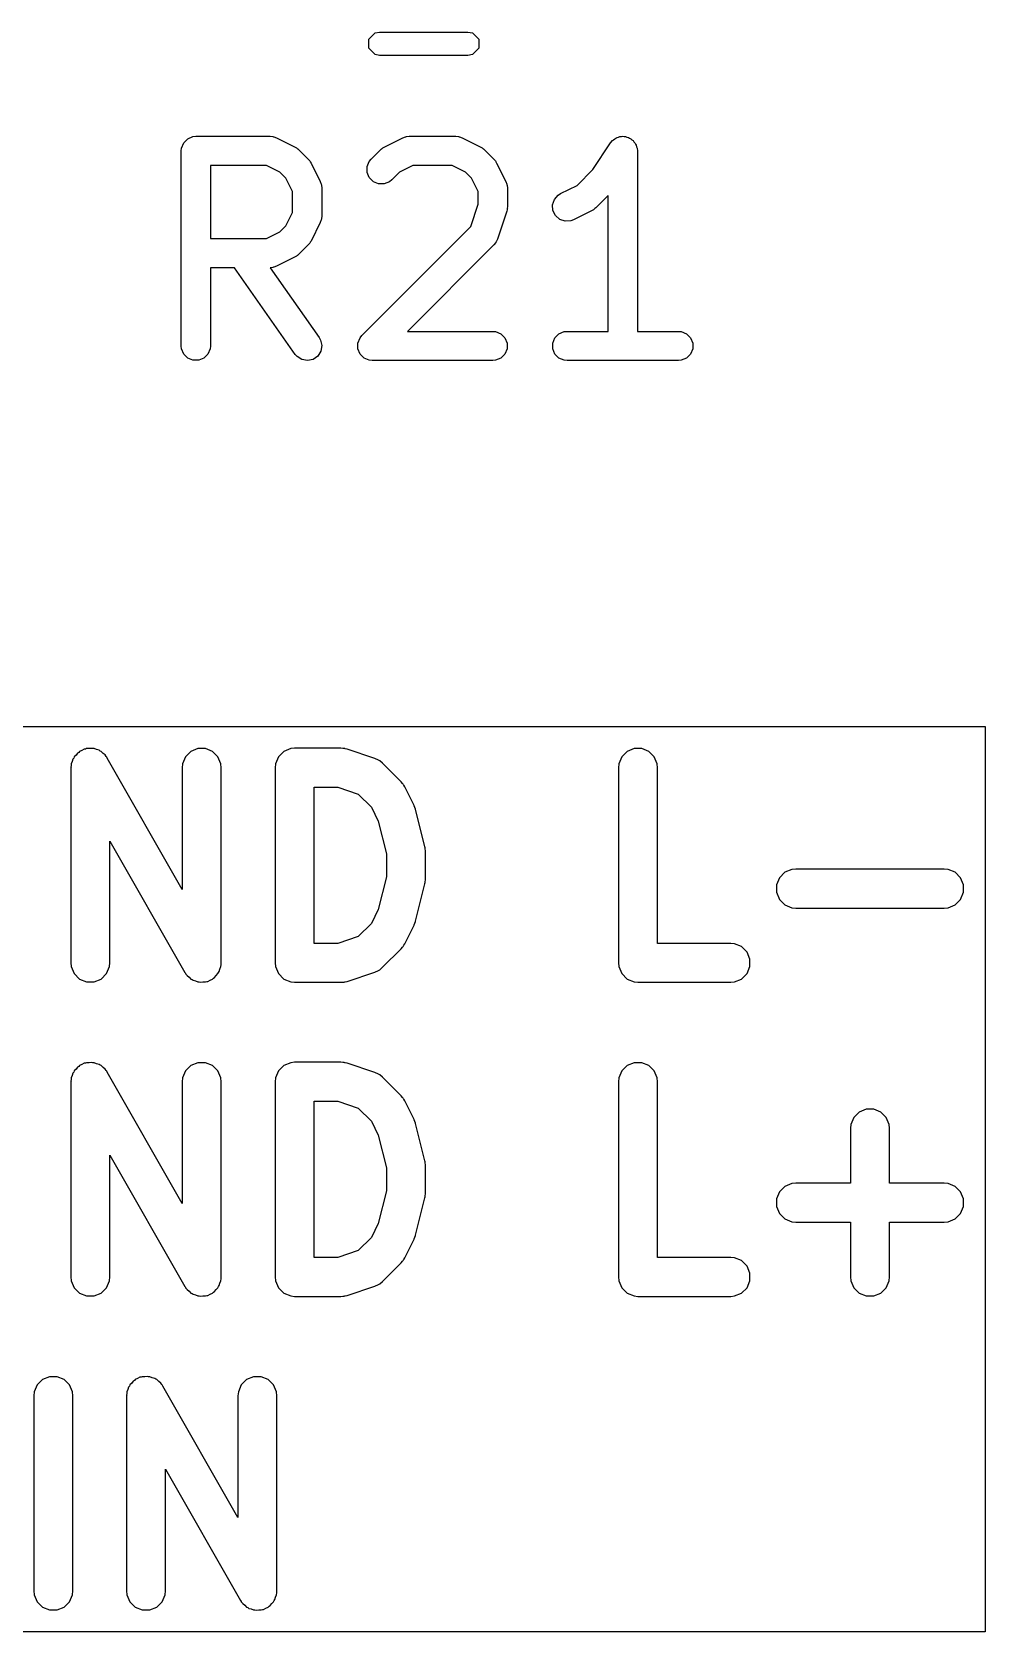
# Model space of a CAD drawing. Header units: inches. Extents: x 1.99 to 4.41, y -4.34 to -2.1.
# Drawn here: x 3.2114 to 3.4039, y -3.7243 to -3.4014 of the extents above; entities that cross this region are included whole.
import ezdxf

# ---------------------------------------------------------------- set-up
doc = ezdxf.new("R2010")
doc.units = ezdxf.units.IN
doc.header["$MEASUREMENT"] = 0
doc.layers.add('BLACK', color=250, linetype='CONTINUOUS')

msp = doc.modelspace()

# ---------------------------------------------------------------- linework, layer by layer
at = {"layer": 'BLACK', "linetype": 'CONTINUOUS'}
for p, q in [((3.27943, -3.40284), (3.28071, -3.40156)), ((3.27943, -3.40464), (3.27943, -3.40284)), ((3.28071, -3.40156), (3.28161, -3.40138)), ((3.28161, -3.40138), (3.29949, -3.40138)), ((3.29949, -3.40138), (3.30039, -3.40156)), ((3.30039, -3.40156), (3.30167, -3.40284)), ((3.30167, -3.40284), (3.30167, -3.40464)), ((3.28071, -3.40592), (3.27943, -3.40464)), ((3.28161, -3.4061), (3.28071, -3.40592)), ((3.29949, -3.4061), (3.28161, -3.4061)), ((3.30039, -3.40592), (3.29949, -3.4061)), ((3.30167, -3.40464), (3.30039, -3.40592)), ((3.24206, -3.42375), (3.24288, -3.42293)), ((3.24288, -3.42293), (3.24394, -3.42249)), ((3.24394, -3.42249), (3.24452, -3.42243)), ((3.24452, -3.42243), (3.25951, -3.42243)), ((3.25951, -3.42243), (3.26009, -3.42249)), ((3.26009, -3.42249), (3.26019, -3.42253)), ((3.26019, -3.42253), (3.26029, -3.42254)), ((3.26029, -3.42254), (3.26083, -3.42275)), ((3.26083, -3.42275), (3.26458, -3.42462)), ((3.28257, -3.42462), (3.28632, -3.42275)), ((3.28632, -3.42275), (3.28686, -3.42254)), ((3.28686, -3.42254), (3.28696, -3.42253)), ((3.28696, -3.42253), (3.28706, -3.42249)), ((3.28706, -3.42249), (3.28764, -3.42243)), ((3.28764, -3.42243), (3.29701, -3.42243)), ((3.29701, -3.42243), (3.29759, -3.42249)), ((3.29759, -3.42249), (3.29768, -3.42253)), ((3.29768, -3.42253), (3.29779, -3.42254)), ((3.29779, -3.42254), (3.29833, -3.42275)), ((3.29833, -3.42275), (3.30208, -3.42462)), ((3.3283, -3.42374), (3.32867, -3.4233)), ((3.32867, -3.4233), (3.32891, -3.42314)), ((3.32891, -3.42314), (3.32912, -3.42293)), ((3.32912, -3.42293), (3.32938, -3.42282)), ((3.32938, -3.42282), (3.32962, -3.42266)), ((3.32962, -3.42266), (3.32991, -3.4226)), ((3.32991, -3.4226), (3.33018, -3.42249)), ((3.33018, -3.42249), (3.33047, -3.42249)), ((3.33047, -3.42249), (3.33075, -3.42243)), ((3.33075, -3.42243), (3.33104, -3.42249)), ((3.33104, -3.42249), (3.33133, -3.42249)), ((3.33133, -3.42249), (3.3316, -3.4226)), ((3.3316, -3.4226), (3.33188, -3.42266)), ((3.33188, -3.42266), (3.33213, -3.42282)), ((3.33213, -3.42282), (3.3324, -3.42293)), ((3.3324, -3.42293), (3.3326, -3.42314)), ((3.3326, -3.42314), (3.33284, -3.4233)), ((3.33284, -3.4233), (3.333, -3.42354)), ((3.24156, -3.42539), (3.24162, -3.42481)), ((3.24156, -3.46476), (3.24156, -3.42539)), ((3.24162, -3.42481), (3.24206, -3.42375)), ((3.26458, -3.42462), (3.26483, -3.42478)), ((3.26483, -3.42478), (3.2649, -3.42481)), ((3.2649, -3.42481), (3.26499, -3.42487)), ((3.26499, -3.42487), (3.26507, -3.42493)), ((3.26507, -3.42493), (3.26513, -3.42499)), ((3.26513, -3.42499), (3.26535, -3.42517)), ((3.26535, -3.42517), (3.26723, -3.42705)), ((3.27992, -3.42705), (3.2818, -3.42517)), ((3.2818, -3.42517), (3.28202, -3.42499)), ((3.28202, -3.42499), (3.28208, -3.42493)), ((3.28208, -3.42493), (3.28216, -3.42487)), ((3.28216, -3.42487), (3.28225, -3.42481)), ((3.28225, -3.42481), (3.28232, -3.42478)), ((3.28232, -3.42478), (3.28257, -3.42462)), ((3.30208, -3.42462), (3.30233, -3.42478)), ((3.30233, -3.42478), (3.3024, -3.42481)), ((3.3024, -3.42481), (3.30248, -3.42487)), ((3.30248, -3.42487), (3.30257, -3.42493)), ((3.30257, -3.42493), (3.30262, -3.42499)), ((3.30262, -3.42499), (3.30285, -3.42517)), ((3.30285, -3.42517), (3.30472, -3.42705)), ((3.32471, -3.42913), (3.3283, -3.42375)), ((3.3283, -3.42375), (3.3283, -3.42374)), ((3.3283, -3.42375), (3.3283, -3.42375)), ((3.3283, -3.42375), (3.3283, -3.42375)), ((3.333, -3.42354), (3.33321, -3.42375)), ((3.33321, -3.42375), (3.33332, -3.42401)), ((3.33332, -3.42401), (3.33348, -3.42425)), ((3.33348, -3.42425), (3.33354, -3.42454)), ((3.33354, -3.42454), (3.33365, -3.42481)), ((3.33365, -3.42481), (3.33371, -3.42538)), ((3.33371, -3.42538), (3.33371, -3.42538)), ((3.33371, -3.42538), (3.33371, -3.42538)), ((3.33371, -3.42538), (3.33371, -3.42539)), ((3.33371, -3.42539), (3.33371, -3.4618)), ((3.25882, -3.42834), (3.24747, -3.42834)), ((3.24747, -3.42834), (3.24747, -3.44306)), ((3.26151, -3.42969), (3.25882, -3.42834)), ((3.26271, -3.43089), (3.26151, -3.42969)), ((3.26723, -3.42705), (3.26741, -3.42727)), ((3.26741, -3.42727), (3.26747, -3.42733)), ((3.26747, -3.42733), (3.26753, -3.42741)), ((3.26753, -3.42741), (3.26759, -3.4275)), ((3.26759, -3.4275), (3.26762, -3.42757)), ((3.26762, -3.42757), (3.26778, -3.42782)), ((3.26778, -3.42782), (3.26965, -3.43157)), ((3.27912, -3.42856), (3.27956, -3.4275)), ((3.27912, -3.42971), (3.27912, -3.42856)), ((3.27956, -3.43078), (3.27912, -3.42971)), ((3.27956, -3.4275), (3.27992, -3.42705)), ((3.28564, -3.42969), (3.2841, -3.43122)), ((3.28833, -3.42834), (3.28564, -3.42969)), ((3.29631, -3.42834), (3.28833, -3.42834)), ((3.29901, -3.42969), (3.29631, -3.42834)), ((3.30021, -3.43089), (3.29901, -3.42969)), ((3.30472, -3.42705), (3.30491, -3.42727)), ((3.30491, -3.42727), (3.30497, -3.42733)), ((3.30497, -3.42733), (3.30502, -3.42741)), ((3.30502, -3.42741), (3.30509, -3.4275)), ((3.30509, -3.4275), (3.30512, -3.42757)), ((3.30512, -3.42757), (3.30528, -3.42782)), ((3.30528, -3.42782), (3.30715, -3.43157)), ((3.32151, -3.43233), (3.32471, -3.42913)), ((3.26406, -3.43358), (3.26271, -3.43089)), ((3.26965, -3.43157), (3.26986, -3.43211)), ((3.26986, -3.43211), (3.26987, -3.43221)), ((3.26987, -3.43221), (3.26991, -3.43231)), ((3.26991, -3.43231), (3.26997, -3.43289)), ((3.26997, -3.43289), (3.26997, -3.43851)), ((3.28037, -3.43159), (3.27956, -3.43078)), ((3.28144, -3.43203), (3.28037, -3.43159)), ((3.28259, -3.43203), (3.28144, -3.43203)), ((3.28365, -3.43159), (3.28259, -3.43203)), ((3.2841, -3.43122), (3.28365, -3.43159)), ((3.30156, -3.43358), (3.30021, -3.43089)), ((3.30715, -3.43157), (3.30736, -3.43211)), ((3.30736, -3.43211), (3.30736, -3.43221)), ((3.30736, -3.43221), (3.3074, -3.43231)), ((3.3074, -3.43231), (3.30746, -3.43289)), ((3.30746, -3.43289), (3.30746, -3.43664)), ((3.31819, -3.43399), (3.32151, -3.43233)), ((3.26406, -3.43781), (3.26406, -3.43358)), ((3.30005, -3.44066), (3.30156, -3.43616)), ((3.30156, -3.43616), (3.30156, -3.43358)), ((3.31658, -3.43627), (3.31694, -3.43517)), ((3.31694, -3.43517), (3.3177, -3.4343)), ((3.3177, -3.4343), (3.31819, -3.43399)), ((3.3278, -3.43439), (3.32534, -3.43685)), ((3.3278, -3.4618), (3.3278, -3.43439)), ((3.26271, -3.44051), (3.26406, -3.43781)), ((3.26986, -3.43929), (3.26965, -3.43983)), ((3.26987, -3.43918), (3.26986, -3.43929)), ((3.26991, -3.43909), (3.26987, -3.43918)), ((3.26997, -3.43851), (3.26991, -3.43909)), ((3.30731, -3.43757), (3.30544, -3.44319)), ((3.30737, -3.43728), (3.30731, -3.43757)), ((3.3074, -3.43721), (3.30737, -3.43728)), ((3.30742, -3.43711), (3.3074, -3.43721)), ((3.30744, -3.437), (3.30742, -3.43711)), ((3.30746, -3.43664), (3.30743, -3.43693)), ((3.30743, -3.43693), (3.30744, -3.437)), ((3.31666, -3.43742), (3.31658, -3.43627)), ((3.31717, -3.43845), (3.31666, -3.43742)), ((3.31804, -3.4392), (3.31717, -3.43845)), ((3.31914, -3.43956), (3.31804, -3.4392)), ((3.32083, -3.43928), (3.32029, -3.43948)), ((3.32458, -3.4374), (3.32083, -3.43928)), ((3.32482, -3.43725), (3.32458, -3.4374)), ((3.3249, -3.43722), (3.32482, -3.43725)), ((3.32498, -3.43715), (3.3249, -3.43722)), ((3.32507, -3.43709), (3.32498, -3.43715)), ((3.32512, -3.43703), (3.32507, -3.43709)), ((3.32534, -3.43685), (3.32512, -3.43703)), ((3.25882, -3.44306), (3.26151, -3.44171)), ((3.26151, -3.44171), (3.26271, -3.44051)), ((3.26965, -3.43983), (3.26778, -3.44358)), ((3.27805, -3.46267), (3.30005, -3.44066)), ((3.32029, -3.43948), (3.31914, -3.43956)), ((3.24747, -3.44306), (3.25882, -3.44306)), ((3.26723, -3.44435), (3.26535, -3.44622)), ((3.26741, -3.44412), (3.26723, -3.44435)), ((3.26747, -3.44407), (3.26741, -3.44412)), ((3.26753, -3.44398), (3.26747, -3.44407)), ((3.26759, -3.4439), (3.26753, -3.44398)), ((3.26762, -3.44383), (3.26759, -3.4439)), ((3.26778, -3.44358), (3.26762, -3.44383)), ((3.30472, -3.44435), (3.28727, -3.4618)), ((3.30509, -3.4439), (3.30472, -3.44435)), ((3.30513, -3.4438), (3.30509, -3.4439)), ((3.3052, -3.44372), (3.30513, -3.4438)), ((3.30544, -3.44319), (3.3052, -3.44372)), ((3.25235, -3.44896), (3.24747, -3.44896)), ((3.24747, -3.44896), (3.24747, -3.46476)), ((3.26459, -3.46645), (3.25235, -3.44896)), ((3.26009, -3.4489), (3.25956, -3.44896)), ((3.25956, -3.44896), (3.26943, -3.46306)), ((3.26019, -3.44886), (3.26009, -3.4489)), ((3.26029, -3.44886), (3.26019, -3.44886)), ((3.26083, -3.44865), (3.26029, -3.44886)), ((3.26458, -3.44678), (3.26083, -3.44865)), ((3.26483, -3.44662), (3.26458, -3.44678)), ((3.2649, -3.44659), (3.26483, -3.44662)), ((3.26499, -3.44652), (3.2649, -3.44659)), ((3.26507, -3.44647), (3.26499, -3.44652)), ((3.26513, -3.44641), (3.26507, -3.44647)), ((3.26535, -3.44622), (3.26513, -3.44641)), ((3.28727, -3.4618), (3.30451, -3.4618)), ((3.30451, -3.4618), (3.30508, -3.46186)), ((3.30508, -3.46186), (3.30615, -3.4623)), ((3.31787, -3.4623), (3.31893, -3.46186)), ((3.31893, -3.46186), (3.31951, -3.4618)), ((3.31951, -3.4618), (3.3278, -3.4618)), ((3.33371, -3.4618), (3.342, -3.4618)), ((3.342, -3.4618), (3.34258, -3.46186)), ((3.34258, -3.46186), (3.34364, -3.4623)), ((3.24162, -3.46533), (3.24156, -3.46476)), ((3.24747, -3.46476), (3.24741, -3.46533)), ((3.26943, -3.46306), (3.26972, -3.46357)), ((3.26972, -3.46357), (3.26997, -3.46469)), ((3.26997, -3.46469), (3.26977, -3.46583)), ((3.27724, -3.46418), (3.27768, -3.46312)), ((3.27724, -3.46533), (3.27724, -3.46418)), ((3.27768, -3.46312), (3.27805, -3.46267)), ((3.30615, -3.4623), (3.30696, -3.46312)), ((3.30696, -3.46312), (3.3074, -3.46418)), ((3.3074, -3.46418), (3.3074, -3.46533)), ((3.31661, -3.46418), (3.31705, -3.46312)), ((3.31661, -3.46533), (3.31661, -3.46418)), ((3.31705, -3.46312), (3.31787, -3.4623)), ((3.34364, -3.4623), (3.34446, -3.46312)), ((3.34446, -3.46312), (3.3449, -3.46418)), ((3.3449, -3.46418), (3.3449, -3.46533)), ((3.24206, -3.4664), (3.24162, -3.46533)), ((3.24288, -3.46721), (3.24206, -3.4664)), ((3.24394, -3.46765), (3.24288, -3.46721)), ((3.24509, -3.46765), (3.24394, -3.46765)), ((3.24616, -3.46721), (3.24509, -3.46765)), ((3.24697, -3.4664), (3.24616, -3.46721)), ((3.24741, -3.46533), (3.24697, -3.4664)), ((3.26497, -3.46689), (3.26459, -3.46645)), ((3.26594, -3.46751), (3.26497, -3.46689)), ((3.26708, -3.46771), (3.26594, -3.46751)), ((3.2682, -3.46746), (3.26708, -3.46771)), ((3.26915, -3.4668), (3.2682, -3.46746)), ((3.26977, -3.46583), (3.26915, -3.4668)), ((3.27768, -3.4664), (3.27724, -3.46533)), ((3.2785, -3.46721), (3.27768, -3.4664)), ((3.27956, -3.46765), (3.2785, -3.46721)), ((3.28014, -3.46771), (3.27956, -3.46765)), ((3.30451, -3.46771), (3.28014, -3.46771)), ((3.30508, -3.46765), (3.30451, -3.46771)), ((3.30615, -3.46721), (3.30508, -3.46765)), ((3.30696, -3.4664), (3.30615, -3.46721)), ((3.3074, -3.46533), (3.30696, -3.4664)), ((3.31705, -3.4664), (3.31661, -3.46533)), ((3.31787, -3.46721), (3.31705, -3.4664)), ((3.31893, -3.46765), (3.31787, -3.46721)), ((3.31951, -3.46771), (3.31893, -3.46765)), ((3.342, -3.46771), (3.31951, -3.46771)), ((3.34258, -3.46765), (3.342, -3.46771)), ((3.34364, -3.46721), (3.34258, -3.46765)), ((3.34446, -3.4664), (3.34364, -3.46721)), ((3.3449, -3.46533), (3.34446, -3.4664)), ((3.05742, -3.54158), (3.40393, -3.54158)), ((3.40393, -3.54158), (3.40393, -3.72433)), ((3.22245, -3.54603), (3.22222, -3.54613)), ((3.22297, -3.54603), (3.22245, -3.54603)), ((3.22349, -3.54597), (3.22297, -3.54603)), ((3.22373, -3.54603), (3.22349, -3.54597)), ((3.22398, -3.54603), (3.22373, -3.54603)), ((3.22447, -3.54623), (3.22398, -3.54603)), ((3.24494, -3.54603), (3.24353, -3.54662)), ((3.24648, -3.54603), (3.24494, -3.54603)), ((3.2479, -3.54662), (3.24648, -3.54603)), ((3.26369, -3.54603), (3.26227, -3.54662)), ((3.26446, -3.54596), (3.26369, -3.54603)), ((3.27383, -3.54596), (3.26446, -3.54596)), ((3.27422, -3.546), (3.27383, -3.54596)), ((3.27433, -3.54599), (3.27422, -3.546)), ((3.27446, -3.54602), (3.27433, -3.54599)), ((3.2746, -3.54603), (3.27446, -3.54602)), ((3.2747, -3.54607), (3.2746, -3.54603)), ((3.33306, -3.54603), (3.33164, -3.54662)), ((3.33459, -3.54603), (3.33306, -3.54603)), ((3.33601, -3.54662), (3.33459, -3.54603)), ((3.21935, -3.54913), (3.21932, -3.54952)), ((3.21955, -3.54864), (3.21935, -3.54913)), ((3.21969, -3.54814), (3.21955, -3.54864)), ((3.21985, -3.54794), (3.21969, -3.54814)), ((3.21994, -3.54771), (3.21985, -3.54794)), ((3.22031, -3.54734), (3.21994, -3.54771)), ((3.22063, -3.54692), (3.22031, -3.54734)), ((3.22085, -3.5468), (3.22063, -3.54692)), ((3.22103, -3.54662), (3.22085, -3.5468)), ((3.22151, -3.54642), (3.22103, -3.54662)), ((3.22197, -3.54616), (3.22151, -3.54642)), ((3.22222, -3.54613), (3.22197, -3.54616)), ((3.22497, -3.54637), (3.22447, -3.54623)), ((3.22517, -3.54653), (3.22497, -3.54637)), ((3.2254, -3.54662), (3.22517, -3.54653)), ((3.22577, -3.54699), (3.2254, -3.54662)), ((3.22619, -3.54731), (3.22577, -3.54699)), ((3.22642, -3.54763), (3.22619, -3.54731)), ((3.22649, -3.54771), (3.22642, -3.54763)), ((3.22652, -3.54778), (3.22649, -3.54771)), ((3.22663, -3.54794), (3.22652, -3.54778)), ((3.24178, -3.57444), (3.22663, -3.54794)), ((3.24185, -3.54913), (3.24178, -3.54989)), ((3.24244, -3.54771), (3.24185, -3.54913)), ((3.24353, -3.54662), (3.24244, -3.54771)), ((3.24899, -3.54771), (3.2479, -3.54662)), ((3.24957, -3.54913), (3.24899, -3.54771)), ((3.24965, -3.54989), (3.24957, -3.54913)), ((3.2606, -3.54913), (3.26052, -3.54989)), ((3.26119, -3.54771), (3.2606, -3.54913)), ((3.26227, -3.54662), (3.26119, -3.54771)), ((3.27508, -3.54616), (3.2747, -3.54607)), ((3.2807, -3.54803), (3.27508, -3.54616)), ((3.28141, -3.54835), (3.2807, -3.54803)), ((3.28152, -3.54844), (3.28141, -3.54835)), ((3.28165, -3.5485), (3.28152, -3.54844)), ((3.28224, -3.54899), (3.28165, -3.5485)), ((3.28599, -3.55274), (3.28224, -3.54899)), ((3.32997, -3.54913), (3.32989, -3.54989)), ((3.33055, -3.54771), (3.32997, -3.54913)), ((3.33164, -3.54662), (3.33055, -3.54771)), ((3.3371, -3.54771), (3.33601, -3.54662)), ((3.33769, -3.54913), (3.3371, -3.54771)), ((3.33776, -3.54989), (3.33769, -3.54913)), ((3.2193, -3.5497), (3.21928, -3.54989)), ((3.21928, -3.54989), (3.21928, -3.58926)), ((3.21932, -3.54952), (3.21929, -3.54962)), ((3.21929, -3.54962), (3.2193, -3.5497)), ((3.24178, -3.54989), (3.24178, -3.57444)), ((3.24965, -3.58926), (3.24965, -3.54989)), ((3.26052, -3.54989), (3.26052, -3.58926)), ((3.32989, -3.54989), (3.32989, -3.58926)), ((3.33776, -3.58533), (3.33776, -3.54989)), ((3.2684, -3.58533), (3.2684, -3.55383)), ((3.2684, -3.55383), (3.2732, -3.55383)), ((3.2732, -3.55383), (3.27733, -3.55521)), ((3.27733, -3.55521), (3.27997, -3.55785)), ((3.28624, -3.55304), (3.28599, -3.55274)), ((3.28632, -3.55311), (3.28624, -3.55304)), ((3.28639, -3.55322), (3.28632, -3.55311)), ((3.28648, -3.55333), (3.28639, -3.55322)), ((3.28652, -3.55343), (3.28648, -3.55333)), ((3.28673, -3.55376), (3.28652, -3.55343)), ((3.2886, -3.55751), (3.28673, -3.55376)), ((3.27997, -3.55785), (3.28137, -3.56064)), ((3.28863, -3.55756), (3.2886, -3.55751)), ((3.28864, -3.55759), (3.28863, -3.55756)), ((3.28876, -3.55791), (3.28864, -3.55759)), ((3.28888, -3.55823), (3.28876, -3.55791)), ((3.28888, -3.55826), (3.28888, -3.55823)), ((3.2889, -3.55831), (3.28888, -3.55826)), ((3.29078, -3.56581), (3.2889, -3.55831)), ((3.28137, -3.56064), (3.28302, -3.56725)), ((3.22715, -3.58926), (3.22715, -3.56472)), ((3.22715, -3.56472), (3.24229, -3.59122)), ((3.28302, -3.56725), (3.28302, -3.57191)), ((3.2908, -3.56595), (3.29078, -3.56581)), ((3.29082, -3.566), (3.2908, -3.56595)), ((3.29085, -3.56629), (3.29082, -3.566)), ((3.29089, -3.56658), (3.29085, -3.56629)), ((3.29088, -3.56663), (3.29089, -3.56658)), ((3.29089, -3.56677), (3.29088, -3.56663)), ((3.29089, -3.57239), (3.29089, -3.56677)), ((3.36351, -3.57099), (3.36242, -3.57208)), ((3.36493, -3.57041), (3.36351, -3.57099)), ((3.3657, -3.57033), (3.36493, -3.57041)), ((3.39569, -3.57033), (3.3657, -3.57033)), ((3.39646, -3.57041), (3.39569, -3.57033)), ((3.39788, -3.57099), (3.39646, -3.57041)), ((3.39897, -3.57208), (3.39788, -3.57099)), ((3.28302, -3.57191), (3.28137, -3.57852)), ((3.2889, -3.58085), (3.29078, -3.57335)), ((3.29078, -3.57335), (3.2908, -3.57321)), ((3.2908, -3.57321), (3.29082, -3.57316)), ((3.29082, -3.57316), (3.29085, -3.57287)), ((3.29085, -3.57287), (3.29089, -3.57258)), ((3.29088, -3.57253), (3.29089, -3.57239)), ((3.29089, -3.57258), (3.29088, -3.57253)), ((3.36242, -3.57208), (3.36184, -3.5735)), ((3.36184, -3.5735), (3.36184, -3.57503)), ((3.36184, -3.57503), (3.36242, -3.57645)), ((3.39956, -3.5735), (3.39897, -3.57208)), ((3.39897, -3.57645), (3.39956, -3.57503)), ((3.39956, -3.57503), (3.39956, -3.5735)), ((3.36242, -3.57645), (3.36351, -3.57754)), ((3.36351, -3.57754), (3.36493, -3.57813)), ((3.36493, -3.57813), (3.3657, -3.5782)), ((3.3657, -3.5782), (3.39569, -3.5782)), ((3.39569, -3.5782), (3.39646, -3.57813)), ((3.39646, -3.57813), (3.39788, -3.57754)), ((3.39788, -3.57754), (3.39897, -3.57645)), ((3.27997, -3.58131), (3.27733, -3.58395)), ((3.28137, -3.57852), (3.27997, -3.58131)), ((3.28863, -3.5816), (3.28864, -3.58157)), ((3.28864, -3.58157), (3.28876, -3.58125)), ((3.28876, -3.58125), (3.28888, -3.58093)), ((3.28888, -3.5809), (3.2889, -3.58085)), ((3.28888, -3.58093), (3.28888, -3.5809)), ((3.27733, -3.58395), (3.2732, -3.58533)), ((3.28673, -3.5854), (3.2886, -3.58165)), ((3.2886, -3.58165), (3.28863, -3.5816)), ((3.2732, -3.58533), (3.2684, -3.58533)), ((3.28224, -3.59017), (3.28599, -3.58642)), ((3.28599, -3.58642), (3.28624, -3.58612)), ((3.28624, -3.58612), (3.28632, -3.58605)), ((3.28632, -3.58605), (3.28639, -3.58594)), ((3.28639, -3.58594), (3.28648, -3.58583)), ((3.28648, -3.58583), (3.28652, -3.58573)), ((3.28652, -3.58573), (3.28673, -3.5854)), ((3.35257, -3.58533), (3.33776, -3.58533)), ((3.35334, -3.5854), (3.35257, -3.58533)), ((3.35476, -3.58599), (3.35334, -3.5854)), ((3.35585, -3.58708), (3.35476, -3.58599)), ((3.35644, -3.5885), (3.35585, -3.58708)), ((3.21928, -3.58926), (3.21935, -3.59003)), ((3.21935, -3.59003), (3.21994, -3.59145)), ((3.22649, -3.59145), (3.22708, -3.59003)), ((3.22708, -3.59003), (3.22715, -3.58926)), ((3.24229, -3.59122), (3.24241, -3.59138)), ((3.24899, -3.59145), (3.24908, -3.59122)), ((3.24908, -3.59122), (3.24924, -3.59102)), ((3.24924, -3.59102), (3.24937, -3.59052)), ((3.24937, -3.59052), (3.24957, -3.59003)), ((3.24957, -3.59003), (3.24961, -3.58964)), ((3.24961, -3.58964), (3.24964, -3.58954)), ((3.24963, -3.58946), (3.24965, -3.58926)), ((3.24964, -3.58954), (3.24963, -3.58946)), ((3.26052, -3.58926), (3.2606, -3.59003)), ((3.2606, -3.59003), (3.26119, -3.59145)), ((3.27508, -3.593), (3.2807, -3.59113)), ((3.2807, -3.59113), (3.28141, -3.59081)), ((3.28141, -3.59081), (3.28152, -3.59072)), ((3.28152, -3.59072), (3.28165, -3.59066)), ((3.28165, -3.59066), (3.28224, -3.59017)), ((3.32989, -3.58926), (3.32997, -3.59003)), ((3.32997, -3.59003), (3.33055, -3.59145)), ((3.35585, -3.59145), (3.35644, -3.59003)), ((3.35644, -3.59003), (3.35644, -3.5885)), ((3.21994, -3.59145), (3.22103, -3.59254)), ((3.22103, -3.59254), (3.22245, -3.59313)), ((3.22245, -3.59313), (3.22398, -3.59313)), ((3.22398, -3.59313), (3.2254, -3.59254)), ((3.2254, -3.59254), (3.22649, -3.59145)), ((3.24241, -3.59138), (3.24244, -3.59145)), ((3.24244, -3.59145), (3.24251, -3.59153)), ((3.24251, -3.59153), (3.24274, -3.59185)), ((3.24274, -3.59185), (3.24316, -3.59217)), ((3.24316, -3.59217), (3.24353, -3.59254)), ((3.24353, -3.59254), (3.24376, -3.59263)), ((3.24376, -3.59263), (3.24396, -3.59279)), ((3.24396, -3.59279), (3.24446, -3.59293)), ((3.24446, -3.59293), (3.24494, -3.59313)), ((3.24494, -3.59313), (3.2452, -3.59313)), ((3.2452, -3.59313), (3.24544, -3.59319)), ((3.24544, -3.59319), (3.24596, -3.59313)), ((3.24596, -3.59313), (3.24648, -3.59313)), ((3.24648, -3.59313), (3.24671, -3.59303)), ((3.24671, -3.59303), (3.24696, -3.593)), ((3.24696, -3.593), (3.24742, -3.59274)), ((3.24742, -3.59274), (3.2479, -3.59254)), ((3.2479, -3.59254), (3.24808, -3.59236)), ((3.24808, -3.59236), (3.2483, -3.59224)), ((3.2483, -3.59224), (3.24862, -3.59182)), ((3.24862, -3.59182), (3.24899, -3.59145)), ((3.26119, -3.59145), (3.26227, -3.59254)), ((3.26227, -3.59254), (3.26369, -3.59313)), ((3.26369, -3.59313), (3.26446, -3.5932)), ((3.26446, -3.5932), (3.27383, -3.5932)), ((3.27383, -3.5932), (3.27422, -3.59316)), ((3.27422, -3.59316), (3.27433, -3.59317)), ((3.27433, -3.59317), (3.27446, -3.59314)), ((3.27446, -3.59314), (3.2746, -3.59313)), ((3.2746, -3.59313), (3.2747, -3.59309)), ((3.2747, -3.59309), (3.27508, -3.593)), ((3.33055, -3.59145), (3.33164, -3.59254)), ((3.33164, -3.59254), (3.33306, -3.59313)), ((3.33306, -3.59313), (3.33383, -3.5932)), ((3.33383, -3.5932), (3.35257, -3.5932)), ((3.35257, -3.5932), (3.35334, -3.59313)), ((3.35334, -3.59313), (3.35476, -3.59254)), ((3.35476, -3.59254), (3.35585, -3.59145)), ((3.22063, -3.61031), (3.22031, -3.61072)), ((3.22085, -3.61018), (3.22063, -3.61031)), ((3.22103, -3.61001), (3.22085, -3.61018)), ((3.22151, -3.6098), (3.22103, -3.61001)), ((3.22197, -3.60954), (3.22151, -3.6098)), ((3.22222, -3.60951), (3.22197, -3.60954)), ((3.22245, -3.60942), (3.22222, -3.60951)), ((3.22297, -3.60942), (3.22245, -3.60942)), ((3.22349, -3.60935), (3.22297, -3.60942)), ((3.22373, -3.60942), (3.22349, -3.60935)), ((3.22398, -3.60942), (3.22373, -3.60942)), ((3.22447, -3.60962), (3.22398, -3.60942)), ((3.22497, -3.60976), (3.22447, -3.60962)), ((3.22517, -3.60991), (3.22497, -3.60976)), ((3.2254, -3.61001), (3.22517, -3.60991)), ((3.22577, -3.61038), (3.2254, -3.61001)), ((3.22619, -3.6107), (3.22577, -3.61038)), ((3.24353, -3.61001), (3.24244, -3.61109)), ((3.24494, -3.60942), (3.24353, -3.61001)), ((3.24648, -3.60942), (3.24494, -3.60942)), ((3.2479, -3.61001), (3.24648, -3.60942)), ((3.24899, -3.61109), (3.2479, -3.61001)), ((3.26227, -3.61001), (3.26119, -3.61109)), ((3.26369, -3.60942), (3.26227, -3.61001)), ((3.26446, -3.60934), (3.26369, -3.60942)), ((3.27383, -3.60934), (3.26446, -3.60934)), ((3.27422, -3.60938), (3.27383, -3.60934)), ((3.27433, -3.60937), (3.27422, -3.60938)), ((3.27446, -3.6094), (3.27433, -3.60937)), ((3.2746, -3.60942), (3.27446, -3.6094)), ((3.2747, -3.60946), (3.2746, -3.60942)), ((3.27508, -3.60954), (3.2747, -3.60946)), ((3.2807, -3.61142), (3.27508, -3.60954)), ((3.33164, -3.61001), (3.33055, -3.61109)), ((3.33306, -3.60942), (3.33164, -3.61001)), ((3.33459, -3.60942), (3.33306, -3.60942)), ((3.33601, -3.61001), (3.33459, -3.60942)), ((3.3371, -3.61109), (3.33601, -3.61001)), ((3.2193, -3.61308), (3.21928, -3.61328)), ((3.21928, -3.61328), (3.21928, -3.65265)), ((3.21932, -3.6129), (3.21929, -3.613)), ((3.21929, -3.613), (3.2193, -3.61308)), ((3.21935, -3.61251), (3.21932, -3.6129)), ((3.21955, -3.61203), (3.21935, -3.61251)), ((3.21969, -3.61152), (3.21955, -3.61203)), ((3.21985, -3.61132), (3.21969, -3.61152)), ((3.21994, -3.61109), (3.21985, -3.61132)), ((3.22031, -3.61072), (3.21994, -3.61109)), ((3.22642, -3.61102), (3.22619, -3.6107)), ((3.22649, -3.61109), (3.22642, -3.61102)), ((3.22652, -3.61116), (3.22649, -3.61109)), ((3.22663, -3.61133), (3.22652, -3.61116)), ((3.24178, -3.63782), (3.22663, -3.61133)), ((3.24185, -3.61251), (3.24178, -3.61328)), ((3.24178, -3.61328), (3.24178, -3.63782)), ((3.24244, -3.61109), (3.24185, -3.61251)), ((3.24957, -3.61251), (3.24899, -3.61109)), ((3.24965, -3.61328), (3.24957, -3.61251)), ((3.24965, -3.65265), (3.24965, -3.61328)), ((3.2606, -3.61251), (3.26052, -3.61328)), ((3.26052, -3.61328), (3.26052, -3.65265)), ((3.26119, -3.61109), (3.2606, -3.61251)), ((3.28141, -3.61173), (3.2807, -3.61142)), ((3.28152, -3.61183), (3.28141, -3.61173)), ((3.28165, -3.61188), (3.28152, -3.61183)), ((3.28224, -3.61237), (3.28165, -3.61188)), ((3.28599, -3.61612), (3.28224, -3.61237)), ((3.32997, -3.61251), (3.32989, -3.61328)), ((3.32989, -3.61328), (3.32989, -3.65265)), ((3.33055, -3.61109), (3.32997, -3.61251)), ((3.33769, -3.61251), (3.3371, -3.61109)), ((3.33776, -3.61328), (3.33769, -3.61251)), ((3.33776, -3.64871), (3.33776, -3.61328)), ((3.28624, -3.61642), (3.28599, -3.61612)), ((3.28632, -3.61649), (3.28624, -3.61642)), ((3.28639, -3.61661), (3.28632, -3.61649)), ((3.28648, -3.61672), (3.28639, -3.61661)), ((3.28652, -3.61681), (3.28648, -3.61672)), ((3.28673, -3.61714), (3.28652, -3.61681)), ((3.2684, -3.64871), (3.2684, -3.61722)), ((3.2684, -3.61722), (3.2732, -3.61722)), ((3.2732, -3.61722), (3.27733, -3.61859)), ((3.27733, -3.61859), (3.27997, -3.62123)), ((3.2886, -3.62089), (3.28673, -3.61714)), ((3.37851, -3.61938), (3.37742, -3.62047)), ((3.37993, -3.61879), (3.37851, -3.61938)), ((3.38146, -3.61879), (3.37993, -3.61879)), ((3.38288, -3.61938), (3.38146, -3.61879)), ((3.38397, -3.62047), (3.38288, -3.61938)), ((3.27997, -3.62123), (3.28137, -3.62403)), ((3.28863, -3.62095), (3.2886, -3.62089)), ((3.28864, -3.62097), (3.28863, -3.62095)), ((3.28876, -3.62129), (3.28864, -3.62097)), ((3.28888, -3.62161), (3.28876, -3.62129)), ((3.28888, -3.62164), (3.28888, -3.62161)), ((3.2889, -3.6217), (3.28888, -3.62164)), ((3.29078, -3.6292), (3.2889, -3.6217)), ((3.37683, -3.62188), (3.37676, -3.62265)), ((3.37676, -3.62265), (3.37676, -3.63371)), ((3.37742, -3.62047), (3.37683, -3.62188)), ((3.38456, -3.62188), (3.38397, -3.62047)), ((3.38463, -3.62265), (3.38456, -3.62188)), ((3.38463, -3.63371), (3.38463, -3.62265)), ((3.28137, -3.62403), (3.28302, -3.63064)), ((3.22715, -3.65265), (3.22715, -3.6281)), ((3.22715, -3.6281), (3.24229, -3.6546)), ((3.2908, -3.62933), (3.29078, -3.6292)), ((3.29082, -3.62938), (3.2908, -3.62933)), ((3.29085, -3.62967), (3.29082, -3.62938)), ((3.29089, -3.62996), (3.29085, -3.62967)), ((3.29088, -3.63002), (3.29089, -3.62996)), ((3.29089, -3.63015), (3.29088, -3.63002)), ((3.28302, -3.63064), (3.28302, -3.63529)), ((3.29089, -3.63578), (3.29089, -3.63015)), ((3.28302, -3.63529), (3.28137, -3.6419)), ((3.29082, -3.63654), (3.29085, -3.63625)), ((3.29085, -3.63625), (3.29089, -3.63597)), ((3.29088, -3.63591), (3.29089, -3.63578)), ((3.29089, -3.63597), (3.29088, -3.63591)), ((3.36242, -3.63546), (3.36184, -3.63688)), ((3.36351, -3.63438), (3.36242, -3.63546)), ((3.36493, -3.63379), (3.36351, -3.63438)), ((3.3657, -3.63371), (3.36493, -3.63379)), ((3.37676, -3.63371), (3.3657, -3.63371)), ((3.39569, -3.63371), (3.38463, -3.63371)), ((3.39646, -3.63379), (3.39569, -3.63371)), ((3.39788, -3.63438), (3.39646, -3.63379)), ((3.39897, -3.63546), (3.39788, -3.63438)), ((3.39956, -3.63688), (3.39897, -3.63546)), ((3.2889, -3.64423), (3.29078, -3.63673)), ((3.29078, -3.63673), (3.2908, -3.6366)), ((3.2908, -3.6366), (3.29082, -3.63654)), ((3.36184, -3.63688), (3.36184, -3.63842)), ((3.36184, -3.63842), (3.36242, -3.63984)), ((3.39897, -3.63984), (3.39956, -3.63842)), ((3.39956, -3.63842), (3.39956, -3.63688)), ((3.28137, -3.6419), (3.27997, -3.64469)), ((3.36242, -3.63984), (3.36351, -3.64092)), ((3.36351, -3.64092), (3.36493, -3.64151)), ((3.36493, -3.64151), (3.3657, -3.64159)), ((3.3657, -3.64159), (3.37676, -3.64159)), ((3.37676, -3.64159), (3.37676, -3.65265)), ((3.38463, -3.65265), (3.38463, -3.64159)), ((3.38463, -3.64159), (3.39569, -3.64159)), ((3.39569, -3.64159), (3.39646, -3.64151)), ((3.39646, -3.64151), (3.39788, -3.64092)), ((3.39788, -3.64092), (3.39897, -3.63984)), ((3.27997, -3.64469), (3.27733, -3.64733)), ((3.28673, -3.64878), (3.2886, -3.64504)), ((3.2886, -3.64504), (3.28863, -3.64498)), ((3.28863, -3.64498), (3.28864, -3.64496)), ((3.28864, -3.64496), (3.28876, -3.64463)), ((3.28876, -3.64463), (3.28888, -3.64431)), ((3.28888, -3.64429), (3.2889, -3.64423)), ((3.28888, -3.64431), (3.28888, -3.64429)), ((3.2732, -3.64871), (3.2684, -3.64871)), ((3.27733, -3.64733), (3.2732, -3.64871)), ((3.28632, -3.64944), (3.28639, -3.64932)), ((3.28639, -3.64932), (3.28648, -3.64921)), ((3.28648, -3.64921), (3.28652, -3.64912)), ((3.28652, -3.64912), (3.28673, -3.64878)), ((3.35257, -3.64871), (3.33776, -3.64871)), ((3.35334, -3.64879), (3.35257, -3.64871)), ((3.35476, -3.64938), (3.35334, -3.64879)), ((3.35585, -3.65046), (3.35476, -3.64938)), ((3.28224, -3.65356), (3.28599, -3.64981)), ((3.28599, -3.64981), (3.28624, -3.64951)), ((3.28624, -3.64951), (3.28632, -3.64944)), ((3.35644, -3.65188), (3.35585, -3.65046)), ((3.35644, -3.65342), (3.35644, -3.65188)), ((3.21928, -3.65265), (3.21935, -3.65342)), ((3.21935, -3.65342), (3.21994, -3.65484)), ((3.21994, -3.65484), (3.22103, -3.65592)), ((3.2254, -3.65592), (3.22649, -3.65484)), ((3.22649, -3.65484), (3.22708, -3.65342)), ((3.22708, -3.65342), (3.22715, -3.65265)), ((3.24229, -3.6546), (3.24241, -3.65476)), ((3.24241, -3.65476), (3.24244, -3.65484)), ((3.24244, -3.65484), (3.24251, -3.65491)), ((3.24251, -3.65491), (3.24274, -3.65523)), ((3.24274, -3.65523), (3.24316, -3.65555)), ((3.24316, -3.65555), (3.24353, -3.65592)), ((3.2479, -3.65592), (3.24808, -3.65574)), ((3.24808, -3.65574), (3.2483, -3.65562)), ((3.2483, -3.65562), (3.24862, -3.65521)), ((3.24862, -3.65521), (3.24899, -3.65484)), ((3.24899, -3.65484), (3.24908, -3.6546)), ((3.24908, -3.6546), (3.24924, -3.65441)), ((3.24924, -3.65441), (3.24937, -3.6539)), ((3.24937, -3.6539), (3.24957, -3.65342)), ((3.24957, -3.65342), (3.24961, -3.65302)), ((3.24961, -3.65302), (3.24964, -3.65292)), ((3.24963, -3.65285), (3.24965, -3.65265)), ((3.24964, -3.65292), (3.24963, -3.65285)), ((3.26052, -3.65265), (3.2606, -3.65342)), ((3.2606, -3.65342), (3.26119, -3.65484)), ((3.26119, -3.65484), (3.26227, -3.65592)), ((3.27508, -3.65638), (3.2807, -3.65451)), ((3.2807, -3.65451), (3.28141, -3.65419)), ((3.28141, -3.65419), (3.28152, -3.6541)), ((3.28152, -3.6541), (3.28165, -3.65405)), ((3.28165, -3.65405), (3.28224, -3.65356)), ((3.32989, -3.65265), (3.32997, -3.65342)), ((3.32997, -3.65342), (3.33055, -3.65484)), ((3.33055, -3.65484), (3.33164, -3.65592)), ((3.35476, -3.65592), (3.35585, -3.65484)), ((3.35585, -3.65484), (3.35644, -3.65342)), ((3.37676, -3.65265), (3.37683, -3.65342)), ((3.37683, -3.65342), (3.37742, -3.65484)), ((3.37742, -3.65484), (3.37851, -3.65592)), ((3.38288, -3.65592), (3.38397, -3.65484)), ((3.38397, -3.65484), (3.38456, -3.65342)), ((3.38456, -3.65342), (3.38463, -3.65265)), ((3.22103, -3.65592), (3.22245, -3.65651)), ((3.22245, -3.65651), (3.22398, -3.65651)), ((3.22398, -3.65651), (3.2254, -3.65592)), ((3.24353, -3.65592), (3.24376, -3.65602)), ((3.24376, -3.65602), (3.24396, -3.65617)), ((3.24396, -3.65617), (3.24446, -3.65631)), ((3.24446, -3.65631), (3.24494, -3.65651)), ((3.24494, -3.65651), (3.2452, -3.65651)), ((3.2452, -3.65651), (3.24544, -3.65658)), ((3.24544, -3.65658), (3.24596, -3.65651)), ((3.24596, -3.65651), (3.24648, -3.65651)), ((3.24648, -3.65651), (3.24671, -3.65641)), ((3.24671, -3.65641), (3.24696, -3.65638)), ((3.24696, -3.65638), (3.24742, -3.65612)), ((3.24742, -3.65612), (3.2479, -3.65592)), ((3.26227, -3.65592), (3.26369, -3.65651)), ((3.26369, -3.65651), (3.26446, -3.65659)), ((3.26446, -3.65659), (3.27383, -3.65659)), ((3.27383, -3.65659), (3.27422, -3.65655)), ((3.27422, -3.65655), (3.27433, -3.65655)), ((3.27433, -3.65655), (3.27446, -3.65652)), ((3.27446, -3.65652), (3.2746, -3.65651)), ((3.2746, -3.65651), (3.2747, -3.65647)), ((3.2747, -3.65647), (3.27508, -3.65638)), ((3.33164, -3.65592), (3.33306, -3.65651)), ((3.33306, -3.65651), (3.33383, -3.65659)), ((3.33383, -3.65659), (3.35257, -3.65659)), ((3.35257, -3.65659), (3.35334, -3.65651)), ((3.35334, -3.65651), (3.35476, -3.65592)), ((3.37851, -3.65592), (3.37993, -3.65651)), ((3.37993, -3.65651), (3.38146, -3.65651)), ((3.38146, -3.65651), (3.38288, -3.65592)), ((3.21244, -3.67447), (3.21186, -3.67589)), ((3.21353, -3.67339), (3.21244, -3.67447)), ((3.21495, -3.6728), (3.21353, -3.67339)), ((3.21648, -3.6728), (3.21495, -3.6728)), ((3.2179, -3.67339), (3.21648, -3.6728)), ((3.21899, -3.67447), (3.2179, -3.67339)), ((3.21958, -3.67589), (3.21899, -3.67447)), ((3.23094, -3.67491), (3.2308, -3.67541)), ((3.23109, -3.67471), (3.23094, -3.67491)), ((3.23119, -3.67447), (3.23109, -3.67471)), ((3.23156, -3.6741), (3.23119, -3.67447)), ((3.23188, -3.67369), (3.23156, -3.6741)), ((3.2321, -3.67357), (3.23188, -3.67369)), ((3.23228, -3.67339), (3.2321, -3.67357)), ((3.23276, -3.67319), (3.23228, -3.67339)), ((3.23322, -3.67293), (3.23276, -3.67319)), ((3.23346, -3.6729), (3.23322, -3.67293)), ((3.2337, -3.6728), (3.23346, -3.6729)), ((3.23422, -3.6728), (3.2337, -3.6728)), ((3.23474, -3.67273), (3.23422, -3.6728)), ((3.23498, -3.6728), (3.23474, -3.67273)), ((3.23523, -3.6728), (3.23498, -3.6728)), ((3.23572, -3.673), (3.23523, -3.6728)), ((3.23622, -3.67314), (3.23572, -3.673)), ((3.23642, -3.67329), (3.23622, -3.67314)), ((3.23665, -3.67339), (3.23642, -3.67329)), ((3.23702, -3.67376), (3.23665, -3.67339)), ((3.23744, -3.67408), (3.23702, -3.67376)), ((3.23766, -3.6744), (3.23744, -3.67408)), ((3.23774, -3.67447), (3.23766, -3.6744)), ((3.23777, -3.67455), (3.23774, -3.67447)), ((3.23788, -3.67471), (3.23777, -3.67455)), ((3.25302, -3.70121), (3.23788, -3.67471)), ((3.25369, -3.67447), (3.2531, -3.67589)), ((3.25477, -3.67339), (3.25369, -3.67447)), ((3.25619, -3.6728), (3.25477, -3.67339)), ((3.25773, -3.6728), (3.25619, -3.6728)), ((3.25915, -3.67339), (3.25773, -3.6728)), ((3.26023, -3.67447), (3.25915, -3.67339)), ((3.26082, -3.67589), (3.26023, -3.67447)), ((3.21186, -3.67589), (3.21178, -3.67666)), ((3.21178, -3.67666), (3.21178, -3.71603)), ((3.21965, -3.67666), (3.21958, -3.67589)), ((3.21965, -3.71603), (3.21965, -3.67666)), ((3.23055, -3.67646), (3.23053, -3.67666)), ((3.23053, -3.67666), (3.23053, -3.71603)), ((3.23056, -3.67629), (3.23054, -3.67639)), ((3.23054, -3.67639), (3.23055, -3.67646)), ((3.2306, -3.67589), (3.23056, -3.67629)), ((3.2308, -3.67541), (3.2306, -3.67589)), ((3.2531, -3.67589), (3.25302, -3.67666)), ((3.25302, -3.67666), (3.25302, -3.70121)), ((3.2609, -3.67666), (3.26082, -3.67589)), ((3.2609, -3.71603), (3.2609, -3.67666)), ((3.2384, -3.71603), (3.2384, -3.69149)), ((3.2384, -3.69149), (3.25354, -3.71799)), ((3.21178, -3.71603), (3.21186, -3.7168)), ((3.21186, -3.7168), (3.21244, -3.71822)), ((3.21899, -3.71822), (3.21958, -3.7168)), ((3.21958, -3.7168), (3.21965, -3.71603)), ((3.23053, -3.71603), (3.2306, -3.7168)), ((3.2306, -3.7168), (3.23119, -3.71822)), ((3.23774, -3.71822), (3.23833, -3.7168)), ((3.23833, -3.7168), (3.2384, -3.71603)), ((3.26062, -3.71728), (3.26082, -3.7168)), ((3.26082, -3.7168), (3.26086, -3.71641)), ((3.26086, -3.71641), (3.26089, -3.71631)), ((3.26088, -3.71623), (3.2609, -3.71603)), ((3.26089, -3.71631), (3.26088, -3.71623)), ((3.21244, -3.71822), (3.21353, -3.71931)), ((3.21353, -3.71931), (3.21495, -3.71989)), ((3.21495, -3.71989), (3.21648, -3.71989)), ((3.21648, -3.71989), (3.2179, -3.71931)), ((3.2179, -3.71931), (3.21899, -3.71822)), ((3.23119, -3.71822), (3.23228, -3.71931)), ((3.23228, -3.71931), (3.2337, -3.71989)), ((3.2337, -3.71989), (3.23523, -3.71989)), ((3.23523, -3.71989), (3.23665, -3.71931)), ((3.23665, -3.71931), (3.23774, -3.71822)), ((3.25354, -3.71799), (3.25366, -3.71815)), ((3.25366, -3.71815), (3.25369, -3.71822)), ((3.25369, -3.71822), (3.25376, -3.71829)), ((3.25376, -3.71829), (3.25399, -3.71861)), ((3.25399, -3.71861), (3.2544, -3.71894)), ((3.2544, -3.71894), (3.25477, -3.71931)), ((3.25477, -3.71931), (3.25501, -3.7194)), ((3.25501, -3.7194), (3.2552, -3.71956)), ((3.2552, -3.71956), (3.25571, -3.71969)), ((3.25571, -3.71969), (3.25619, -3.71989)), ((3.25619, -3.71989), (3.25644, -3.71989)), ((3.25644, -3.71989), (3.25669, -3.71996)), ((3.25669, -3.71996), (3.25721, -3.71989)), ((3.25721, -3.71989), (3.25773, -3.71989)), ((3.25773, -3.71989), (3.25796, -3.7198)), ((3.25796, -3.7198), (3.25821, -3.71977)), ((3.25821, -3.71977), (3.25866, -3.71951)), ((3.25866, -3.71951), (3.25915, -3.71931)), ((3.25915, -3.71931), (3.25933, -3.71913)), ((3.25933, -3.71913), (3.25954, -3.719)), ((3.25954, -3.719), (3.25986, -3.71859)), ((3.25986, -3.71859), (3.26023, -3.71822)), ((3.26023, -3.71822), (3.26033, -3.71799)), ((3.26033, -3.71799), (3.26048, -3.71779)), ((3.26048, -3.71779), (3.26062, -3.71728)), ((3.40393, -3.72433), (3.05742, -3.72433))]:
    msp.add_line(p, q, dxfattribs=at)

doc.saveas('drawing.dxf')
